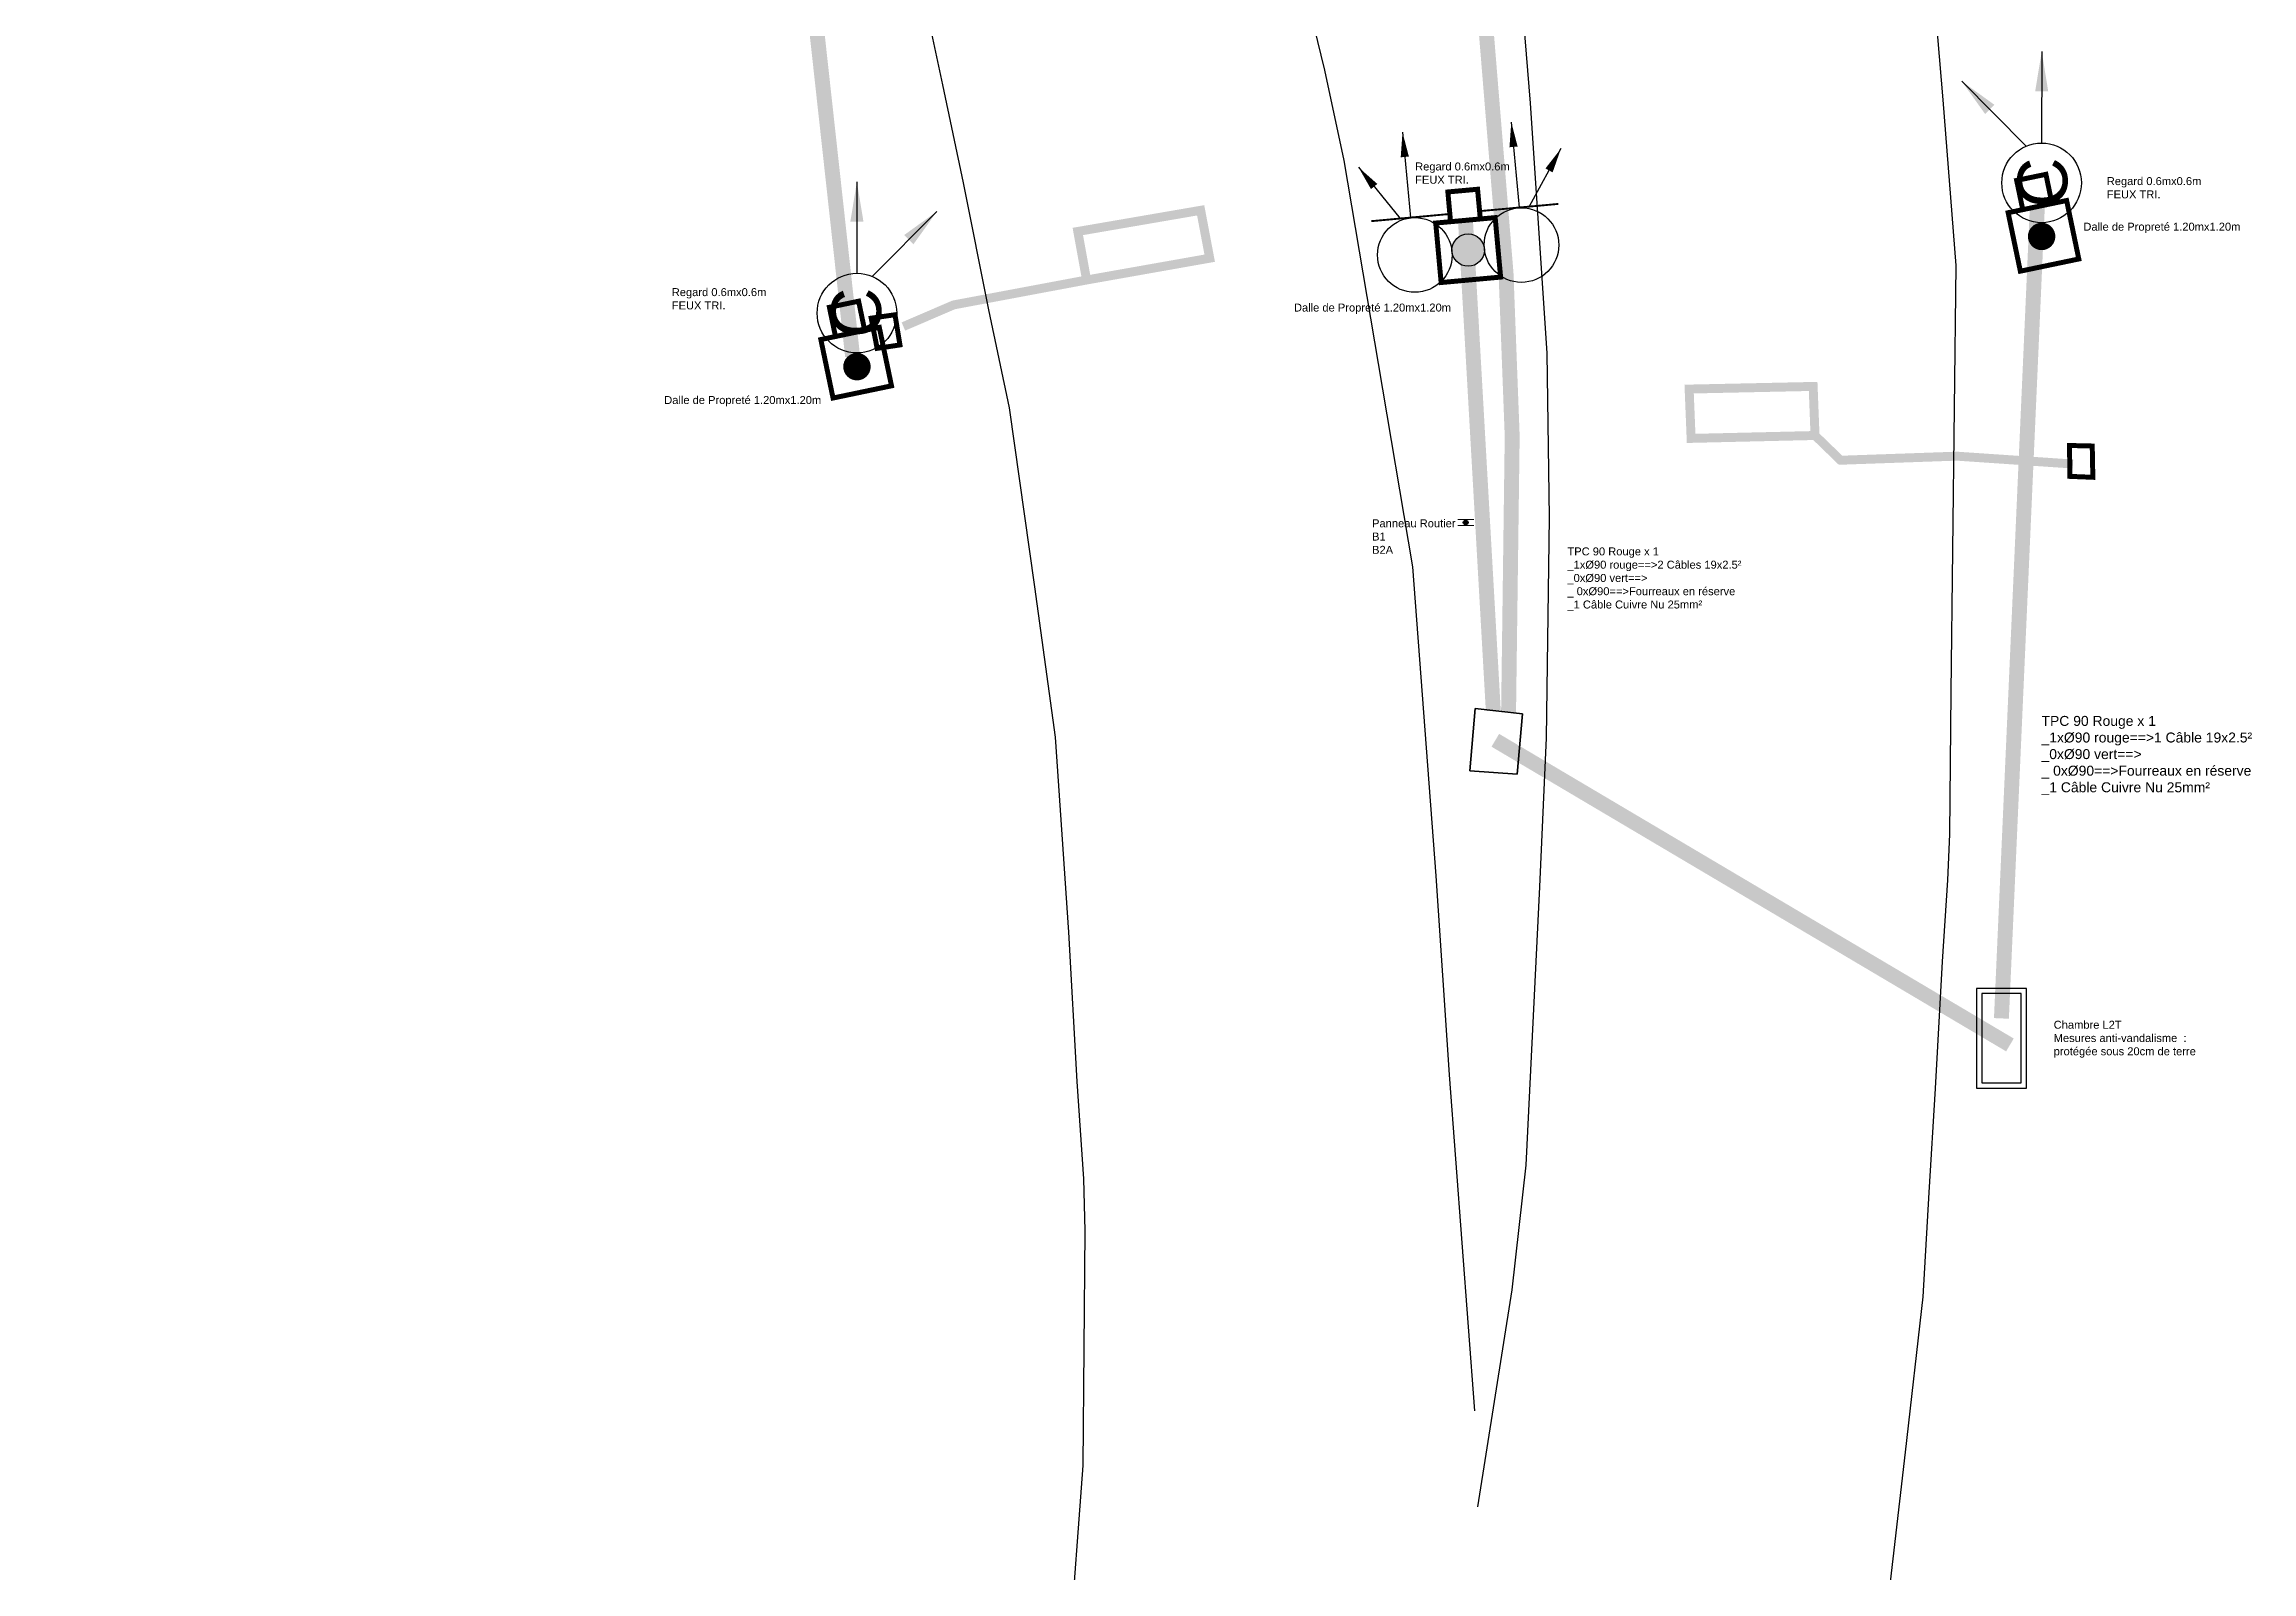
# Model space of a CAD drawing. Extents: x 599509 to 599717, y 117117 to 117381.
# Drawn here: x 599672.4 to 599716.77, y 117176.53 to 117207.22 of the extents above; entities that cross this region are included whole.
import ezdxf

# ---------------------------------------------------------------- set-up
doc = ezdxf.new("R2010")
doc.units = 0
doc.linetypes.add('CACHE', pattern=[0.375, 0.25, -0.125])
doc.linetypes.add('CHEMINEMENT', pattern=[23, 12, -2, 1, -2, 1, -2, 1, -2])
for name, color, linetype in [('_SDEL_Boucle sol', 144, 'Continuous'), ('_SDEL_Chambre existante', 251, 'Continuous'), ('_SDEL_Chambre-Tampon a poser', 20, 'Continuous'), ('_SDEL_Dalle proprete', 251, 'Continuous'), ('_SDEL_FEUX-TRICOLORE', 5, 'Continuous'), ('_SDEL_Fourreaux existants', 7, 'Continuous'), ('_SDEL_GLISSIERES Securites', 6, 'Continuous'), ('_SDEL_Panneaux Routiers', 7, 'Continuous'), ('_SDEL_Tranchee Pelle', 1, 'Continuous'), ('TEXTE', 7, 'Continuous')]:
    doc.layers.add(name, color=color, linetype=linetype)
doc.styles.add('arial', font='arial.ttf', dxfattribs={"height": 3})
doc.styles.get("Standard").update_dxf_attribs({"font": 'arial.ttf'})
doc.linetypes.add('GBA', pattern='A,12.7,-5.08,["GBA",Standard,S=2.54,R=0,X=-2.54,Y=-1.27],-6.35', length=24.13)
doc.linetypes.add('Gs4', pattern='A,12.7,-5.08,["Gs4",Standard,S=2.54,R=0,X=-2.54,Y=-1.27],-5.08', length=22.86)
doc.dimstyles.new('STANDARD_WS', dxfattribs={"dimtxt": 2.5, "dimasz": 2.5, "dimexe": 1.25, "dimexo": 0.625, "dimtad": 1, "dimdec": 4, "dimdsep": 46, "dimtxsty": 'Standard', "dimcen": 2.5, "dimadec": 0, "dimazin": 0, "dimtfac": 1, "dimtdec": 4, "dimtmove": 0, "dimatfit": 3, "dimfxl": 1, "dimtolj": 1, "dimtzin": 0, "dimarcsym": 0})

# ---------------------------------------------------------------- blocks, each defined once
blk = doc.blocks.new('panneau double dessus')
at = {"ltscale": 0.001}
h = blk.add_hatch(color=256, dxfattribs=at)
h.dxf.hatch_style = 1
edge = h.paths.add_edge_path()
edge.add_arc((0, 0), 0.0483, 0, 360)
at = {"const_width": 0.02}
for points in [[(-0.164, 0.059), (0.164, 0.059)], [(-0.164, -0.059), (0.164, -0.059)]]:
    blk.add_lwpolyline(points, dxfattribs=at)
at = {"ltscale": 0.001}
blk.add_circle((0, 0), 0.0483, dxfattribs=at)
blk = doc.blocks.new('L2T')
for points in [[(-1, 0), (1, 0), (1, 1), (-1, 1)], [(-0.897, 0.103), (0.897, 0.103), (0.897, 0.897), (-0.897, 0.897)]]:
    blk.add_lwpolyline(points, close=True)
blk = doc.blocks.new('Signalisations lumineuses sur mât Droit')
blk.add_hatch(color=256).paths.add_polyline_path([(-0.8, 0, -1), (-1.352, 0, -1)])
blk.add_circle((0, 0), 0.8)
at = {"linetype": 'Continuous', "style": 'arial'}
blk.add_text('C', height=1, dxfattribs=at).set_placement((-0.498, -0.484, -0.315))
for points in [[(2.639, 0.002), (0.8, 0)], [(2.043, -1.607), (0.741, -0.309)]]:
    blk.add_leader(points, dimstyle='STANDARD_WS', override={"dimasz": 0.8, "dimtad": 0})
blk = doc.blocks.new('Signalisations lumineuses sur mât Gauche')
blk.add_hatch(color=256).paths.add_polyline_path([(-0.8, 0, 1), (-1.352, 0, 1)])
blk.add_circle((0, 0), 0.8)
at = {"linetype": 'Continuous', "style": 'arial'}
blk.add_text('C', height=1, dxfattribs=at).set_placement((-0.498, -0.516, -0.315))
for points in [[(2.043, 1.607), (0.741, 0.309)], [(2.639, -0.002), (0.8, 0)]]:
    blk.add_leader(points, dimstyle='STANDARD_WS', override={"dimasz": 0.8, "dimtad": 0})
blk = doc.blocks.new('deux double')
at = {"layer": 'TEXTE'}
blk.add_hatch(color=5, dxfattribs=at).paths.add_polyline_path([(-0.326, 0, 1), (0.326, 0, 1)])
at = {"layer": 'TEXTE', "color": 5, "const_width": 0.0375}
for points in [[(-1.888, 0.756), (-0.304, 0.756)], [(1.888, 0.758), (0.304, 0.758)]]:
    blk.add_lwpolyline(points, dxfattribs=at)
at = {"layer": 'TEXTE', "color": 5}
for centre, radius in [((-1.076, 0), 0.75), ((1.076, 0.002), 0.75), ((0, 0), 0.326)]:
    blk.add_circle(centre, radius, dxfattribs=at)
for points in [[(-1.098, 2.48), (-1.096, 0.756)], [(1.098, 2.482), (1.096, 0.758)], [(-2.044, 1.859), (-1.301, 0.756)], [(2.044, 1.861), (1.301, 0.758)]]:
    blk.add_leader(points, dimstyle='STANDARD_WS', override={"dimasz": 0.5, "dimtad": 0}, dxfattribs=at)

msp = doc.modelspace()

# ---------------------------------------------------------------- linework, layer by layer
at = {"layer": '_SDEL_Boucle sol', "const_width": 0.18}
for points in [[(599689.668, 117201.55), (599690.677, 117201.984), (599693.35, 117202.485), (599695.824, 117202.923), (599695.642, 117203.885), (599693.173, 117203.46), (599693.35, 117202.485)], [(599713.172, 117198.787), (599710.838, 117198.945), (599708.502, 117198.863), (599707.989, 117199.36), (599705.499, 117199.302), (599705.459, 117200.293), (599707.951, 117200.346), (599707.989, 117199.36)]]:
    msp.add_lwpolyline(points, dxfattribs=at)
at = {"layer": '_SDEL_Chambre existante', "ltscale": 0.001, "const_width": 0.1}
for points in [[(599689.021, 117201.718), (599689.14, 117201.111), (599689.599, 117201.18), (599689.499, 117201.786)], [(599713.111, 117198.539), (599713.572, 117198.52), (599713.56, 117199.149), (599713.103, 117199.159)]]:
    msp.add_lwpolyline(points, close=True, dxfattribs=at)
at = {"layer": '_SDEL_Chambre existante'}
for points in [[(599701.162, 117193.873), (599701.054, 117192.62), (599702.005, 117192.554), (599702.11, 117193.765)], [(599701.162, 117193.873), (599702.11, 117193.765), (599702.005, 117192.554), (599701.054, 117192.62)]]:
    msp.add_lwpolyline(points, close=True, dxfattribs=at)
at = {"layer": '_SDEL_Chambre-Tampon a poser', "const_width": 0.1}
for points in [[(599712.629, 117204.608), (599712.041, 117204.486), (599712.164, 117203.898), (599712.751, 117204.021)], [(599701.207, 117204.308), (599700.61, 117204.254), (599700.664, 117203.656), (599701.262, 117203.711)], [(599688.768, 117202.059), (599688.181, 117201.936), (599688.303, 117201.349), (599688.89, 117201.472)]]:
    msp.add_lwpolyline(points, close=True, dxfattribs=at)
at = {"layer": '_SDEL_Dalle proprete', "const_width": 0.1}
for points in [[(599713.045, 117204.082), (599711.87, 117203.837), (599712.115, 117202.662), (599713.29, 117202.907)], [(599701.561, 117203.738), (599700.366, 117203.629), (599700.475, 117202.434), (599701.67, 117202.543)], [(599689.184, 117201.533), (599688.009, 117201.288), (599688.254, 117200.113), (599689.429, 117200.358)]]:
    msp.add_lwpolyline(points, close=True, dxfattribs=at)
at = {"layer": '_SDEL_Fourreaux existants', "color": 0, "linetype": 'CHEMINEMENT', "ltscale": 0.2, "const_width": 0.3}
for points in [[(599701.83, 117193.797), (599701.86, 117196.076), (599701.903, 117199.349), (599701.779, 117202.622), (599701.504, 117205.977), (599701.229, 117209.336), (599700.989, 117211.508), (599700.462, 117215.153), (599699.937, 117218.796), (599699.385, 117221.733), (599698.873, 117224.128), (599698.363, 117226.516), (599697.837, 117228.463), (599697.273, 117230.547), (599696.185, 117234.572)], [(599701.564, 117193.236), (599711.906, 117187.114)]]:
    msp.add_lwpolyline(points, dxfattribs=at)
at = {"layer": '_SDEL_GLISSIERES Securites', "color": 251, "linetype": 'GBA', "ltscale": 1.2}
for points in [[(599672.4, 117276.057), (599675.945, 117271.702), (599679.113, 117267.698), (599681.968, 117263.74), (599684.039, 117260.76), (599686.125, 117257.419), (599688.752, 117253.088), (599690.684, 117249.466), (599694.019, 117242.32), (599696.23, 117236.749), (599698.008, 117230.746), (599699.618, 117224.287), (599700.409, 117220.402), (599701.046, 117216.347), (599701.602, 117212.332), (599701.988, 117209.406), (599702.263, 117206.039), (599702.602, 117201.012), (599702.643, 117197.713), (599702.585, 117193.287), (599702.451, 117190.293), (599702.18, 117184.7), (599701.894, 117182.194), (599701.203, 117177.833)], [(599709.448, 117175.803), (599709.805, 117178.93), (599710.162, 117182.054), (599710.285, 117184.151), (599710.408, 117186.241), (599710.552, 117188.789), (599710.655, 117190.422), (599710.697, 117191.346), (599710.728, 117194.204), (599710.76, 117197.058), (599710.791, 117199.912), (599710.823, 117202.777), (599710.567, 117206.106), (599710.352, 117208.645), (599709.977, 117211.248), (599709.46, 117214.83), (599708.99, 117217.879), (599708.711, 117219.399), (599708.334, 117221.294), (599707.957, 117223.187), (599707.096, 117227.508), (599706.553, 117229.599), (599705.472, 117233.77)]]:
    msp.add_lwpolyline(points, dxfattribs=at)
at = {"layer": '_SDEL_GLISSIERES Securites', "color": 251, "linetype": 'Gs4', "ltscale": 0.8}
for points in [[(599688.004, 117234.349), (599689.311, 117231.631), (599690.619, 117228.912), (599691.642, 117226.602), (599693.147, 117222.782), (599694.652, 117218.962), (599695.269, 117217.171), (599696.057, 117214.573), (599696.846, 117211.975), (599697.489, 117209.338), (599698.133, 117206.7), (599698.519, 117204.887), (599699.21, 117200.805), (599699.901, 117196.722), (599700.367, 117190.512), (599700.367, 117190.512), (599700.633, 117186.516), (599700.89, 117183.138), (599701.146, 117179.76)], [(599690.035, 117208.38), (599690.451, 117206.409), (599690.866, 117204.437), (599691.381, 117201.886), (599691.796, 117199.914), (599692.306, 117196.317), (599692.716, 117193.301), (599692.852, 117191.342), (599692.988, 117189.382), (599693.151, 117186.382), (599693.287, 117184.423), (599693.314, 117183.382), (599693.293, 117181.022), (599693.272, 117178.663), (599693.002, 117174.981)]]:
    msp.add_lwpolyline(points, dxfattribs=at)
at = {"layer": '_SDEL_Tranchee Pelle', "linetype": 'CACHE', "ltscale": 8, "const_width": 0.3}
for points in [[(599688.647, 117200.951), (599687.924, 117207.523)], [(599700.962, 117203.712), (599701.523, 117193.832)], [(599712.457, 117203.96), (599711.735, 117187.647)]]:
    msp.add_lwpolyline(points, dxfattribs=at)

# ---------------------------------------------------------------- block references
at = {"rotation": 5.236214758055056}
msp.add_blockref('deux double', (599701.018, 117203.086), dxfattribs=at)
msp.add_blockref('panneau double dessus', (599700.969, 117197.612))
at = {"layer": '_SDEL_Chambre-Tampon a poser', "rotation": 270}
msp.add_blockref('L2T', (599711.236, 117187.248), dxfattribs=at)
at = {"layer": '_SDEL_FEUX-TRICOLORE', "rotation": 90}
for name, p in [('Signalisations lumineuses sur mât Gauche', (599712.543, 117204.436)), ('Signalisations lumineuses sur mât Droit', (599688.735, 117201.819))]:
    msp.add_blockref(name, p, dxfattribs=at)

# ---------------------------------------------------------------- texts
at = {"layer": '_SDEL_Chambre-Tampon a poser', "char_height": 0.16, "width": 5.9235, "attachment_point": 1}
for s, insert in [('Regard 0.6mx0.6m\\PFEUX TRI.', (599699.952, 117204.846)), ('Regard 0.6mx0.6m\\PFEUX TRI.', (599713.852, 117204.552)), ('Regard 0.6mx0.6m\\PFEUX TRI.', (599685.013, 117202.321)), ('Chambre L2T ^JMesures anti-vandalisme  :^Jprotégée sous 20cm de terre', (599712.785, 117187.6))]:
    msp.add_mtext(s, dxfattribs=dict(at, insert=insert))
at = {"layer": '_SDEL_Dalle proprete', "char_height": 0.16, "width": 5.9235, "attachment_point": 1}
for insert in [(599713.382, 117203.636), (599697.517, 117202.011), (599684.861, 117200.153)]:
    msp.add_mtext('Dalle de Propreté 1.20mx1.20m', dxfattribs=dict(at, insert=insert))
at = {"layer": '_SDEL_Panneaux Routiers', "insert": (599699.087, 117197.676), "char_height": 0.16, "width": 5.9235, "attachment_point": 1}
msp.add_mtext('{Panneau Routier\\PB1\\PB2A}', dxfattribs=at)
at = {"layer": '_SDEL_Tranchee Pelle', "ltscale": 10, "attachment_point": 1}
for s, insert, char_height, width in [('{TPC 90 Rouge x 1\\P_1xØ90 rouge==>2 Câbles 19x2.5²\\P_0xØ90 vert==>\\P_ 0xØ90==>Fourreaux en réserve\\P_1 Câble Cuivre Nu 25mm²}', (599703.013, 117197.111), 0.16, 5.9235), ('{TPC 90 Rouge x 1\\P_1xØ90 rouge==>1 Câble 19x2.5²\\P_0xØ90 vert==>\\P_ 0xØ90==>Fourreaux en réserve\\P_1 Câble Cuivre Nu 25mm²}', (599712.541, 117193.725), 0.2, 7.40438)]:
    msp.add_mtext(s, dxfattribs=dict(at, insert=insert, char_height=char_height, width=width))

doc.saveas('drawing.dxf')
